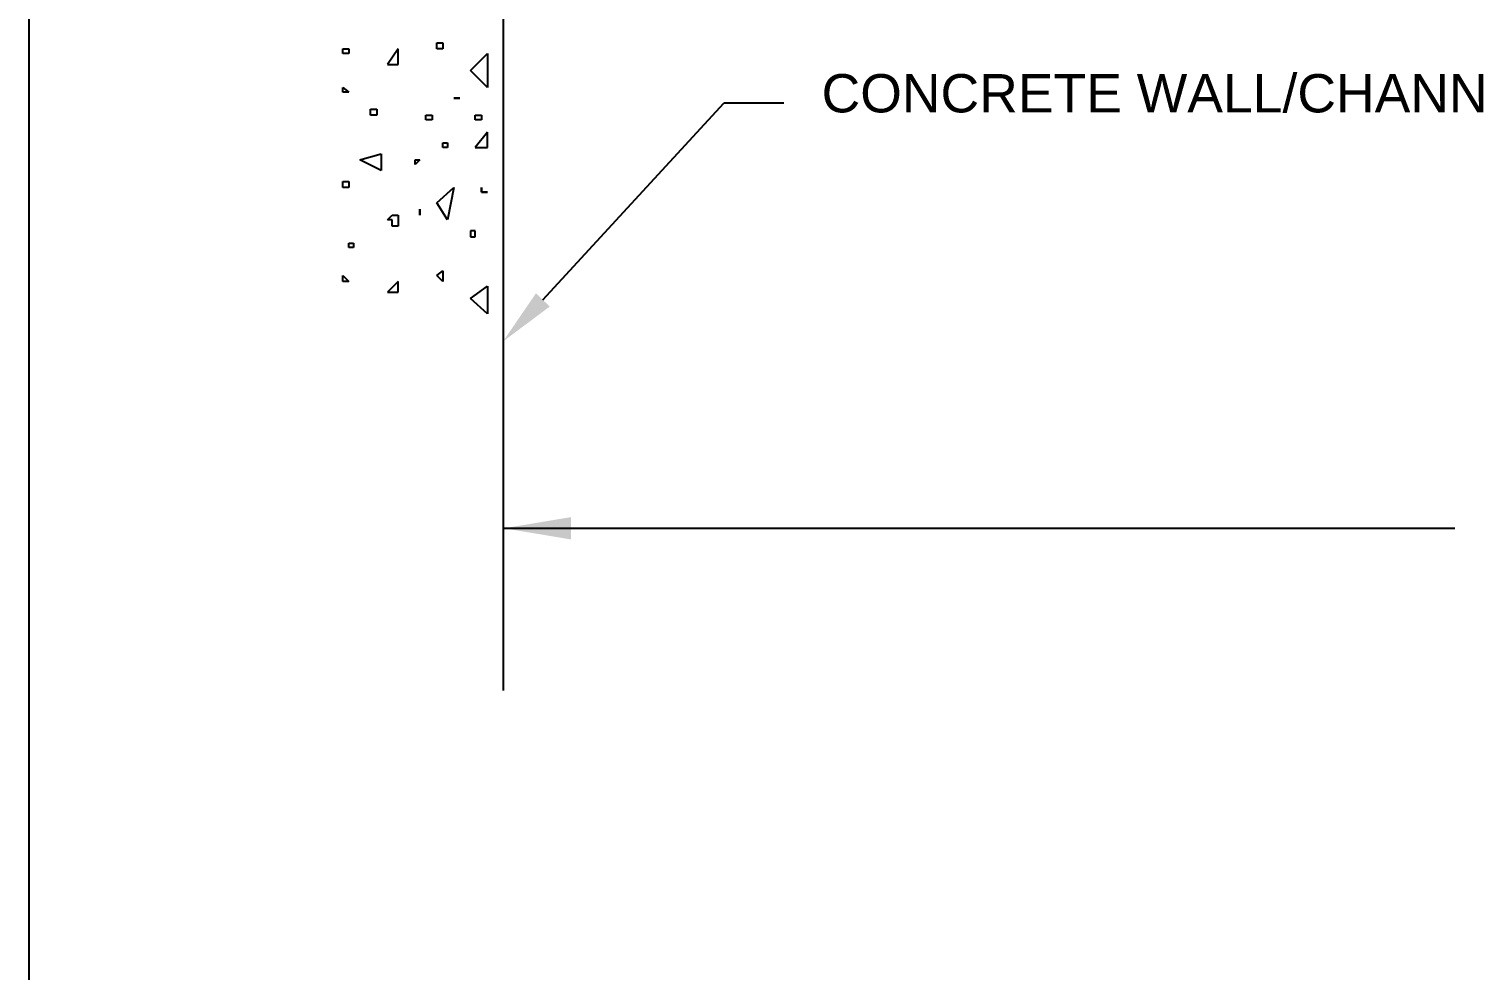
# Model space of a CAD drawing. Header units: millimetres. Extents: x 20 to 208, y 10 to 269.
# Drawn here: x 20 to 95.5, y 59.1 to 108.3 of the extents above; entities that cross this region are included whole.
import ezdxf

# ---------------------------------------------------------------- set-up
doc = ezdxf.new("R2010")
doc.units = ezdxf.units.MM
doc.header["$MEASUREMENT"] = 0
for name, color, linetype in [('G-ANNO-SYMB', 5, 'CONTINUOUS'), ('N-INST', 4, 'CONTINUOUS'), ('N-MISC', 8, 'CONTINUOUS')]:
    doc.layers.add(name, color=color, linetype=linetype)
doc.layers.add('N-ANNO-TEXT', color=2, linetype='CONTINUOUS', lineweight=25)
doc.styles.add('_CGS_2-5_NOTES', font='arial.ttf', dxfattribs={"height": 2.5})

msp = doc.modelspace()

# ---------------------------------------------------------------- linework, layer by layer
at = {"layer": 'G-ANNO-SYMB'}
msp.add_line((20, 269), (20, 10), dxfattribs=at)
at = {"layer": 'N-ANNO-TEXT'}
for p, q in [((46.829, 94.121), (56.271, 104.395)), ((59.414, 104.395), (56.271, 104.395)), ((44.799, 82.199), (94.428, 82.199))]:
    msp.add_line(p, q, dxfattribs=at)
for points in [[(46.468, 94.467), (44.752, 91.956), (47.189, 93.775)], [(48.299, 81.616), (48.299, 82.782), (44.799, 82.199)]]:
    msp.add_solid(points, dxfattribs=at)
at = {"layer": 'N-INST', "linetype": 'Continuous'}
msp.add_lwpolyline([(44.749, 204.935), (44.749, 73.726)], dxfattribs=at)
at = {"layer": 'N-MISC', "linetype": 'Continuous'}
for points in [[(36.385, 107.224), (36.707, 107.224)], [(36.385, 106.983), (36.385, 107.224)], [(36.707, 107.224), (36.707, 106.983)], [(39.28, 107.224), (38.717, 106.42)], [(39.28, 106.42), (39.28, 107.224)], [(41.291, 107.224), (41.291, 107.546)], [(41.291, 107.546), (41.613, 107.546)], [(41.613, 107.224), (41.291, 107.224)], [(41.613, 107.546), (41.613, 107.224)], [(36.707, 106.983), (36.385, 106.983)], [(43.06, 106.099), (43.945, 106.983)], [(43.945, 106.983), (43.945, 105.214)], [(38.717, 106.42), (39.28, 106.42)], [(43.945, 105.214), (43.06, 106.099)], [(36.385, 105.214), (36.707, 104.973)], [(36.385, 104.973), (36.385, 105.214)], [(36.707, 104.973), (36.385, 104.973)], [(42.497, 104.651), (42.175, 104.651)], [(42.175, 104.651), (42.497, 104.651)], [(37.833, 104.088), (38.154, 104.088)], [(37.833, 103.766), (37.833, 104.088)], [(38.154, 103.766), (37.833, 103.766)], [(38.154, 104.088), (38.154, 103.766)], [(40.728, 103.525), (40.728, 103.766)], [(40.728, 103.766), (41.05, 103.766)], [(41.05, 103.525), (40.728, 103.525)], [(41.05, 103.766), (41.05, 103.525)], [(43.301, 103.525), (43.301, 103.766)], [(43.301, 103.766), (43.623, 103.766)], [(43.623, 103.525), (43.301, 103.525)], [(43.623, 103.766), (43.623, 103.525)], [(43.945, 102.882), (43.301, 102.078)], [(43.945, 102.078), (43.945, 102.882)], [(41.613, 102.319), (41.854, 102.319)], [(41.613, 102.078), (41.613, 102.319)], [(41.854, 102.078), (41.613, 102.078)], [(41.854, 102.319), (41.854, 102.078)], [(43.301, 102.078), (43.945, 102.078)], [(37.27, 101.434), (38.396, 101.756)], [(38.396, 100.871), (37.27, 101.434)], [(38.396, 101.756), (38.396, 100.871)], [(40.165, 101.193), (40.165, 101.434)], [(40.406, 101.434), (40.165, 101.193)], [(40.165, 101.434), (40.406, 101.434)], [(36.385, 99.987), (36.385, 100.308)], [(36.385, 100.308), (36.707, 100.308)], [(36.707, 99.987), (36.385, 99.987)], [(36.707, 100.308), (36.707, 99.987)], [(41.291, 99.182), (42.175, 99.987)], [(42.175, 99.987), (41.854, 98.298)], [(43.623, 99.745), (43.623, 99.987)], [(43.623, 99.987), (43.623, 99.745)], [(43.945, 99.745), (43.623, 99.745)], [(43.623, 99.745), (43.945, 99.745)], [(41.854, 98.298), (41.291, 99.182)], [(38.717, 98.298), (38.959, 98.539)], [(38.959, 98.298), (38.717, 98.298)], [(38.959, 98.539), (39.28, 98.539)], [(38.959, 97.976), (38.959, 98.298)], [(39.28, 98.539), (39.28, 98.298)], [(39.28, 98.298), (39.28, 97.976)], [(40.406, 98.539), (40.406, 98.861)], [(40.406, 98.861), (40.406, 98.539)], [(39.28, 97.976), (38.959, 97.976)], [(43.06, 97.735), (43.06, 97.413)], [(43.301, 97.735), (43.06, 97.735)], [(43.06, 97.413), (43.301, 97.413)], [(43.301, 97.413), (43.301, 97.735)], [(36.707, 96.85), (36.707, 97.091)], [(36.707, 97.091), (36.948, 97.091)], [(36.948, 96.85), (36.707, 96.85)], [(36.948, 97.091), (36.948, 96.85)], [(36.385, 95.081), (36.385, 95.403)], [(36.385, 95.403), (36.707, 95.081)], [(41.291, 95.403), (41.613, 95.644)], [(41.613, 95.081), (41.291, 95.403)], [(41.613, 95.644), (41.613, 95.403)], [(41.613, 95.403), (41.613, 95.081)], [(36.707, 95.081), (36.385, 95.081)], [(39.28, 95.081), (38.717, 94.518)], [(38.717, 94.518), (39.28, 94.518)], [(39.28, 94.518), (39.28, 95.081)], [(43.06, 94.196), (43.945, 94.84)], [(43.945, 94.84), (43.945, 93.392)], [(43.945, 93.392), (43.06, 94.196)]]:
    msp.add_lwpolyline(points, dxfattribs=at)

# ---------------------------------------------------------------- texts
at = {"layer": 'N-ANNO-TEXT', "insert": (61.38, 105.911), "char_height": 2, "width": 184.01428, "attachment_point": 1, "style": '_CGS_2-5_NOTES'}
msp.add_mtext('CONCRETE WALL/CHANNEL', dxfattribs=at)

doc.saveas('drawing.dxf')
